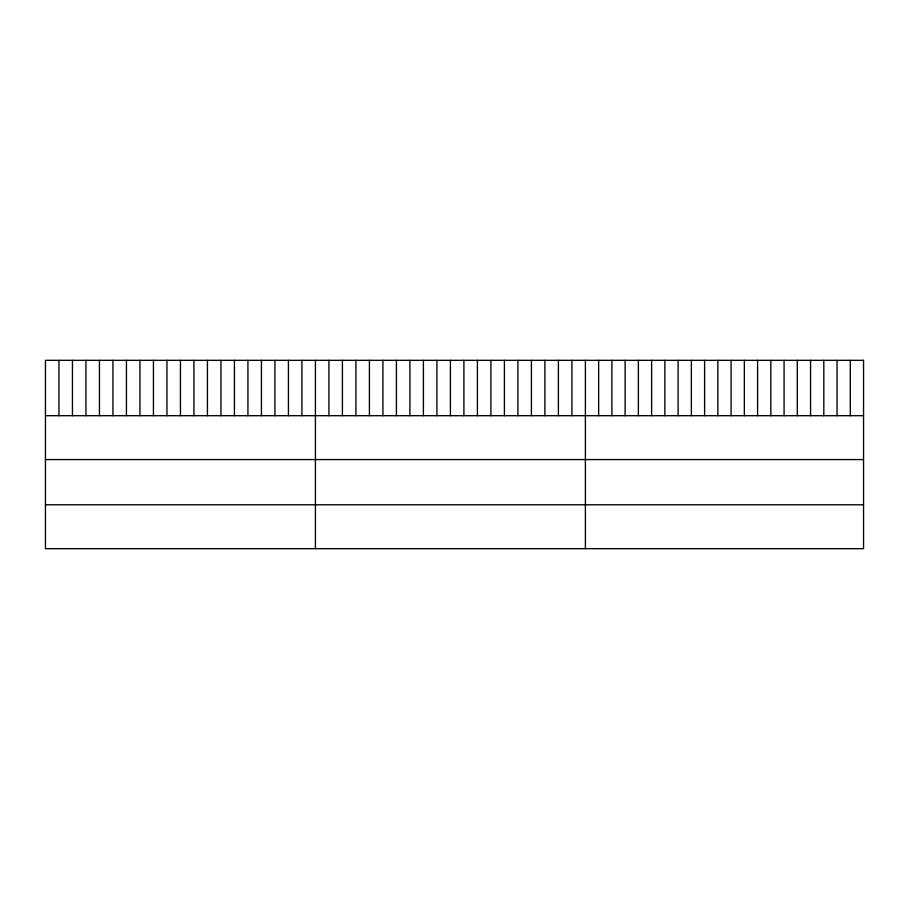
<?xml version="1.0" encoding="UTF-8"?>
<svg xmlns="http://www.w3.org/2000/svg" width="909" height="909" viewBox="0 0 909 909"><rect width="100%" height="100%" fill="white"/><g stroke="black" fill="none" stroke-linecap="round" stroke-linejoin="round"><path stroke-width="1.36" d="M45.45 415.697L863.55 415.697M45.45 459.579L863.55 459.579M45.45 504.79L863.55 504.79M850.301 360.328L850.301 415.697M837.064 360.328L837.064 415.697M823.815 360.328L823.815 415.697M810.567 360.328L810.567 415.697M797.318 360.328L797.318 415.697M784.081 360.328L784.081 415.697M770.832 360.328L770.832 415.697M757.583 360.328L757.583 415.697M744.346 360.328L744.346 415.697M731.097 360.328L731.097 415.697M717.849 360.328L717.849 415.697M704.6 360.328L704.6 415.697M691.363 360.328L691.363 415.697M678.114 360.328L678.114 415.697M664.865 360.328L664.865 415.697M651.628 360.328L651.628 415.697M638.379 360.328L638.379 415.697M625.131 360.328L625.131 415.697M611.882 360.328L611.882 415.697M598.645 360.328L598.645 415.697M585.396 360.328L585.396 548.672M571.897 360.328L571.897 415.697M558.399 360.328L558.399 415.697M544.9 360.328L544.9 415.697M531.401 360.328L531.401 415.697M517.903 360.328L517.903 415.697M504.404 360.328L504.404 415.697M490.905 360.328L490.905 415.697M477.407 360.328L477.407 415.697M463.908 360.328L463.908 415.697M450.409 360.328L450.409 415.697M436.911 360.328L436.911 415.697M423.412 360.328L423.412 415.697M409.914 360.328L409.914 415.697M396.415 360.328L396.415 415.697M382.916 360.328L382.916 415.697M369.418 360.328L369.418 415.697M355.919 360.328L355.919 415.697M342.42 360.328L342.42 415.697M328.922 360.328L328.922 415.697M315.423 360.328L315.423 548.672M301.924 360.328L301.924 415.697M288.426 360.328L288.426 415.697M274.927 360.328L274.927 415.697M261.428 360.328L261.428 415.697M247.93 360.328L247.93 415.697M234.431 360.328L234.431 415.697M220.932 360.328L220.932 415.697M207.434 360.328L207.434 415.697M193.935 360.328L193.935 415.697M180.437 360.328L180.437 415.697M166.938 360.328L166.938 415.697M153.439 360.328L153.439 415.697M139.941 360.328L139.941 415.697M126.442 360.328L126.442 415.697M112.943 360.328L112.943 415.697M99.445 360.328L99.445 415.697M85.946 360.328L85.946 415.697M72.447 360.328L72.447 415.697M58.949 360.328L58.949 415.697M863.55 360.328L45.45 360.328L45.45 548.672L863.55 548.672L863.55 360.328"/></g></svg>
